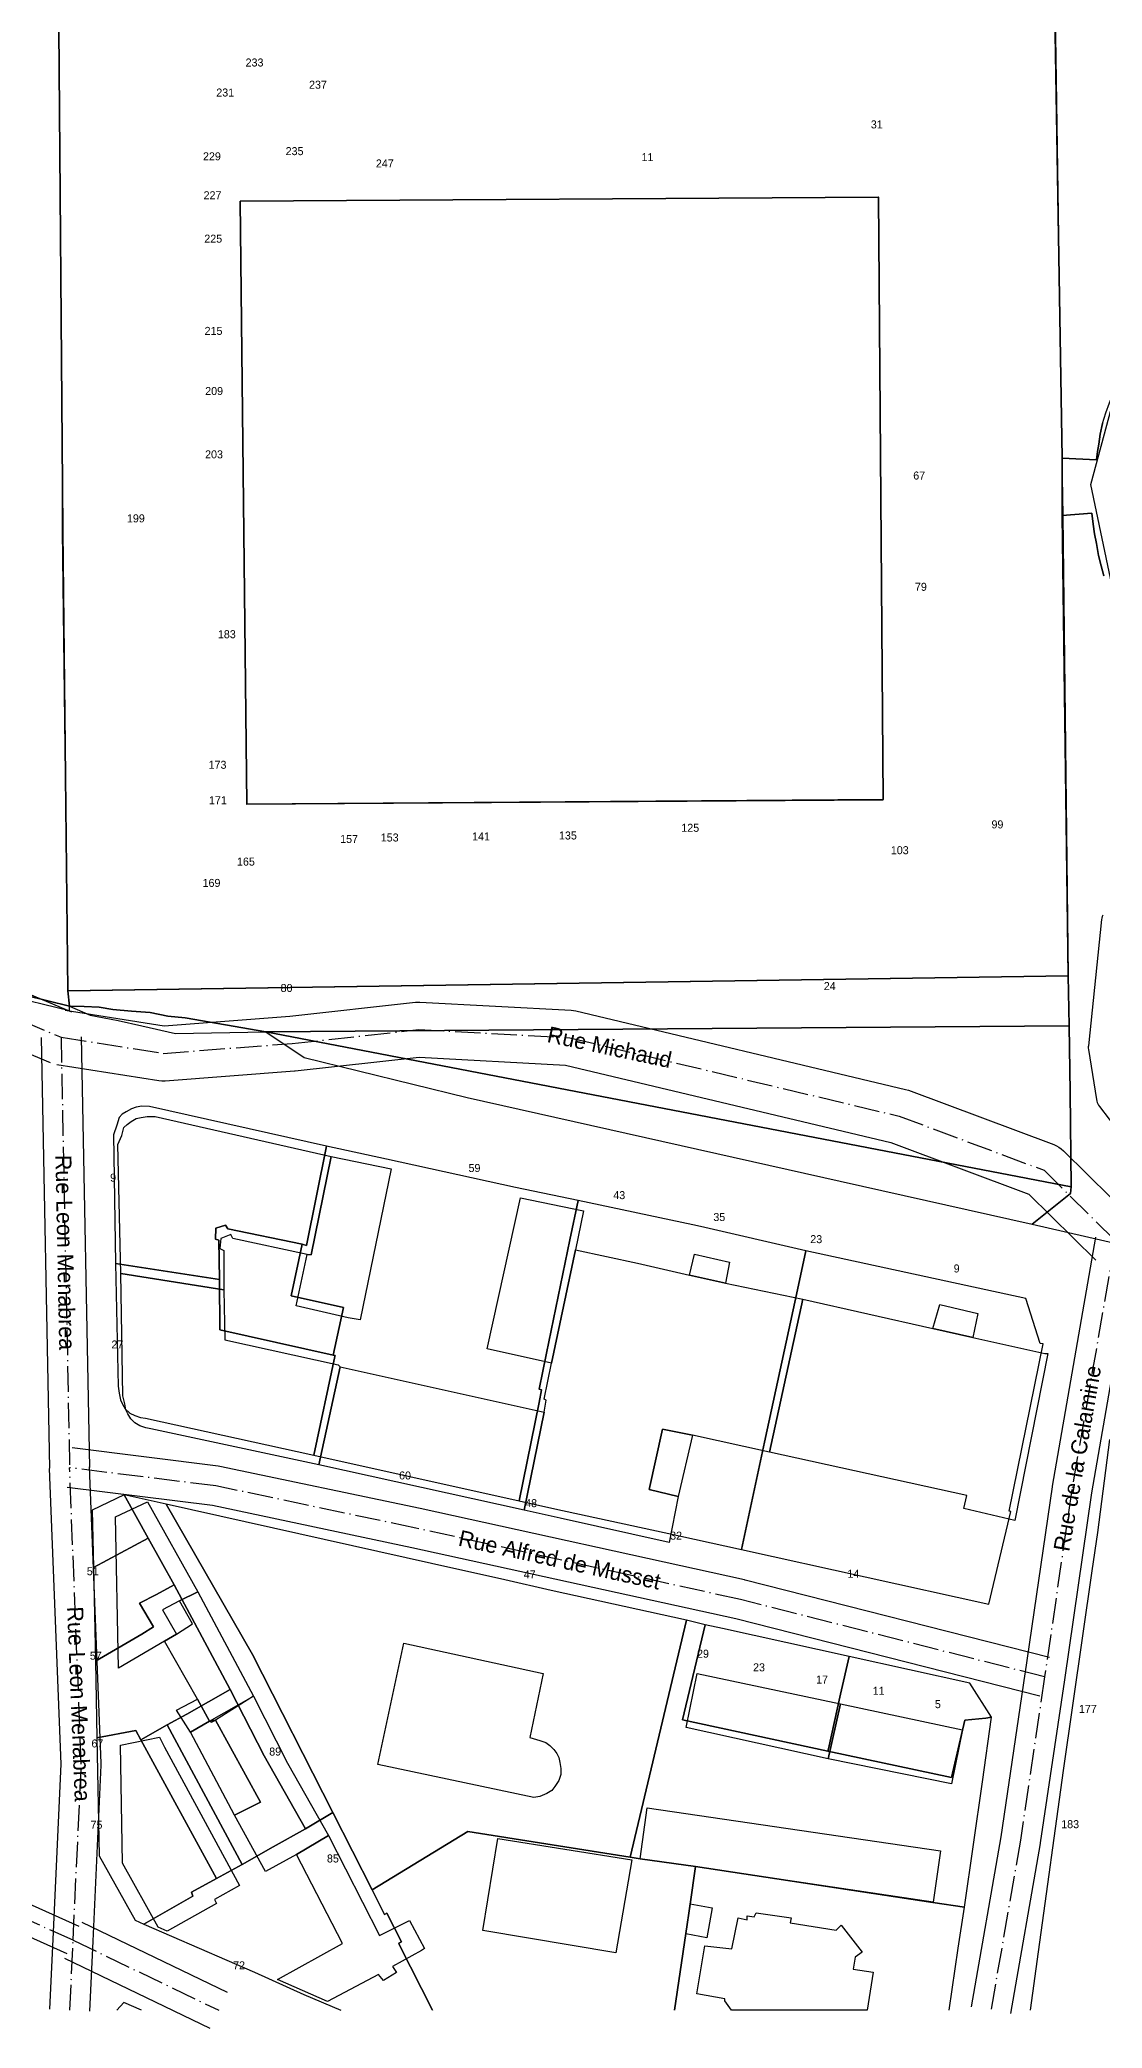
# Model space of a CAD drawing. Header units: metres. Extents: x 1927837 to 1929083, y 4266568 to 4267119.
# Drawn here: x 1928206.1 to 1928312.3, y 4266568.3 to 4266767 of the extents above; entities that cross this region are included whole.
import ezdxf
from ezdxf.enums import TextEntityAlignment as Align

# ---------------------------------------------------------------- set-up
doc = ezdxf.new("R2010")
doc.units = ezdxf.units.M
doc.linetypes.add('DASHDOT', pattern=[3.556, 2.54, -0.508, 0, -0.508])
for name, color, linetype in [('BAT_BATI', 8, 'CONTINUOUS'), ('CAD_LIMITE', 94, 'CONTINUOUS'), ('TXT_ADRESSE', 8, 'CONTINUOUS'), ('TXT_VOIE', 7, 'CONTINUOUS'), ('VOI_AXE', 1, 'DASHDOT'), ('VOI_BORDURE', 7, 'CONTINUOUS')]:
    doc.layers.add(name, color=color, linetype=linetype)

msp = doc.modelspace()

# ---------------------------------------------------------------- linework, layer by layer
at = {"layer": 'BAT_BATI'}
for points in [[(1928208.41, 4266717.96), (1928208.41, 4266722.57), (1928208.05, 4266768.2), (1928225.97, 4266768.49), (1928237.58, 4266768.58), (1928248.99, 4266768.87), (1928251.89, 4266768.76), (1928262.8, 4266768.95), (1928266.9, 4266769.15), (1928278.31, 4266769.24), (1928289.92, 4266769.43), (1928307.63, 4266769.61), (1928308.29, 4266725.17), (1928308.38, 4266719.47), (1928308.94, 4266673.44), (1928208.96, 4266671.93)], [(1928290.44, 4266691.07), (1928290, 4266751.31), (1928226.15, 4266750.87), (1928226.79, 4266690.63)], [(1928235.27, 4266655.39), (1928233.26, 4266645.58), (1928232.86, 4266645.59), (1928225.45, 4266647.19), (1928225.25, 4266647.59), (1928224.25, 4266647.19), (1928224.15, 4266646.19), (1928224.55, 4266645.99), (1928224.55, 4266642.09), (1928214.24, 4266643.7), (1928213.95, 4266656.61), (1928214.35, 4266657.51), (1928214.55, 4266658.31), (1928214.86, 4266658.61), (1928215.26, 4266658.91), (1928215.76, 4266659.21), (1928216.26, 4266659.31), (1928216.86, 4266659.41), (1928217.66, 4266659.41)], [(1928241.27, 4266654.18), (1928238.16, 4266639.07), (1928236.95, 4266639.28), (1928231.75, 4266640.48), (1928232.86, 4266645.59), (1928233.26, 4266645.58), (1928235.27, 4266655.39)], [(1928260.48, 4266649.96), (1928259.68, 4266646.06), (1928257.27, 4266634.75), (1928250.86, 4266636.16), (1928254.18, 4266651.27)], [(1928265.88, 4266644.75), (1928271.08, 4266643.55), (1928274.69, 4266642.74), (1928282.39, 4266641.13), (1928279.07, 4266625.83), (1928271.37, 4266627.53), (1928268.37, 4266628.14), (1928267.06, 4266622.13), (1928269.96, 4266621.43), (1928269.06, 4266616.83), (1928258.15, 4266619.24), (1928254.55, 4266620.04), (1928256.56, 4266629.85), (1928256.76, 4266631.05), (1928256.56, 4266631.15), (1928257.27, 4266634.75), (1928259.68, 4266646.06)], [(1928271.59, 4266645.65), (1928275.09, 4266644.84), (1928274.69, 4266642.74), (1928271.08, 4266643.55)], [(1928224.55, 4266642.09), (1928224.64, 4266637.09), (1928235.95, 4266634.57), (1928236.15, 4266634.37), (1928234.04, 4266624.57), (1928217.23, 4266628.19), (1928216.73, 4266628.29), (1928216.13, 4266628.49), (1928215.63, 4266628.79), (1928215.23, 4266629.19), (1928214.93, 4266629.69), (1928214.73, 4266630.09), (1928214.63, 4266630.69), (1928214.43, 4266631.49), (1928214.24, 4266643.7)], [(1928295.4, 4266638.22), (1928299.4, 4266637.32), (1928306.6, 4266635.71), (1928306.9, 4266635.71), (1928303.59, 4266619), (1928298.48, 4266620.2), (1928298.79, 4266621.5), (1928279.07, 4266625.83), (1928282.39, 4266641.13)], [(1928299.9, 4266639.72), (1928299.4, 4266637.32), (1928295.4, 4266638.22), (1928296.1, 4266640.62)], [(1928256.56, 4266629.85), (1928254.55, 4266620.04), (1928234.04, 4266624.57), (1928236.15, 4266634.37)], [(1928271.37, 4266627.53), (1928269.96, 4266621.43), (1928267.06, 4266622.13), (1928268.37, 4266628.14)], [(1928216.92, 4266620.88), (1928221.92, 4266611.87), (1928220.11, 4266610.97), (1928218.41, 4266610.07), (1928219.81, 4266607.67), (1928218.61, 4266606.97), (1928214, 4266604.27), (1928213.72, 4266619.38)], [(1928221.92, 4266611.87), (1928227.51, 4266601.46), (1928223.71, 4266599.06), (1928223.11, 4266598.96), (1928221.91, 4266601.16), (1928218.61, 4266606.97), (1928219.81, 4266607.67), (1928221.41, 4266608.67), (1928220.11, 4266610.97)], [(1928256.44, 4266603.73), (1928255.13, 4266597.33), (1928256.13, 4266597.03), (1928256.73, 4266596.82), (1928257.13, 4266596.52), (1928257.53, 4266596.12), (1928257.83, 4266595.72), (1928258.03, 4266595.32), (1928258.13, 4266594.82), (1928258.23, 4266594.22), (1928258.23, 4266593.62), (1928258.03, 4266593.02), (1928257.63, 4266592.42), (1928257.33, 4266592.02), (1928256.83, 4266591.72), (1928256.12, 4266591.42), (1928255.52, 4266591.32), (1928239.91, 4266594.64), (1928242.53, 4266606.75)], [(1928286.16, 4266600.7), (1928284.95, 4266595.2), (1928270.74, 4266598.31), (1928271.85, 4266603.72)], [(1928221.91, 4266601.16), (1928223.11, 4266598.96), (1928221.2, 4266597.86), (1928219.8, 4266600.06)], [(1928227.51, 4266601.46), (1928230.91, 4266594.75), (1928235, 4266587.54), (1928231.8, 4266585.64), (1928228.7, 4266583.94), (1928225.6, 4266589.55), (1928228.2, 4266590.85), (1928223.71, 4266599.06), (1928223.31, 4266598.86), (1928223.11, 4266598.96)], [(1928298.36, 4266598.09), (1928297.26, 4266592.68), (1928284.95, 4266595.2), (1928286.16, 4266600.7)], [(1928223.11, 4266598.96), (1928223.31, 4266598.86), (1928223.71, 4266599.06), (1928228.2, 4266590.85), (1928225.6, 4266589.55), (1928221.2, 4266597.86)], [(1928218.1, 4266597.36), (1928218.6, 4266596.36), (1928226.09, 4266582.54), (1928223.59, 4266581.14), (1928223.79, 4266580.74), (1928218.88, 4266577.95), (1928217.98, 4266578.35), (1928214.39, 4266584.76), (1928214.2, 4266596.56)], [(1928296.15, 4266585.98), (1928295.44, 4266580.88), (1928271.73, 4266584.4), (1928266.13, 4266585.21), (1928266.83, 4266590.31)], [(1928235, 4266587.54), (1928240.1, 4266577.53), (1928242.9, 4266578.92), (1928243.1, 4266579.02), (1928244.6, 4266576.22), (1928244.3, 4266576.02), (1928241.4, 4266574.42), (1928241.8, 4266573.82), (1928240.5, 4266573.02), (1928239.99, 4266573.62), (1928234.89, 4266570.92), (1928229.89, 4266573.13), (1928236.4, 4266576.73), (1928231.8, 4266585.64)], [(1928265.33, 4266585.11), (1928263.72, 4266575.8), (1928250.41, 4266578.02), (1928251.92, 4266587.22)], [(1928273.33, 4266580.3), (1928272.82, 4266577.29), (1928270.72, 4266577.7), (1928271.13, 4266580.7)], [(1928281.23, 4266579.29), (1928281.13, 4266578.79), (1928285.73, 4266578.08), (1928286.24, 4266578.58), (1928288.33, 4266575.88), (1928287.63, 4266575.38), (1928287.43, 4266574.18), (1928289.43, 4266573.88), (1928288.85, 4266570.06), (1928275.29, 4266570.06), (1928274.62, 4266570.99), (1928274.62, 4266571.19), (1928271.82, 4266571.69), (1928272.62, 4266576.49), (1928275.32, 4266576.19), (1928275.93, 4266579.29), (1928276.83, 4266579.09), (1928276.83, 4266579.49), (1928277.53, 4266579.39), (1928277.73, 4266579.79)]]:
    msp.add_lwpolyline(points, close=True, dxfattribs=at)
msp.add_lwpolyline([(1928313.58, 4266711.16), (1928311.19, 4266722.57), (1928314.3, 4266734.08)], dxfattribs=at)
at = {"layer": 'CAD_LIMITE'}
for points in [[(1928308.32, 4266725.21), (1928311.75, 4266725.05), (1928311.86, 4266725.88), (1928312, 4266726.62), (1928312.12, 4266727.6), (1928312.36, 4266728.68), (1928312.69, 4266729.75), (1928313.06, 4266730.73), (1928313.44, 4266731.74), (1928313.72, 4266732.37), (1928314.21, 4266733.4), (1928313.72, 4266785.74), (1928317.51, 4266803.22), (1928307.25, 4266804.77), (1928307.35, 4266796.95), (1928307.62, 4266773.39), (1928307.62, 4266773.17), (1928307.91, 4266772.77), (1928307.63, 4266772.75), (1928307.6, 4266769.61), (1928308.32, 4266725.21)], [(1928208.03, 4266768.2), (1928207.87, 4266771.79), (1928207.61, 4266781.55), (1928203.74, 4266779.92), (1928204.15, 4266678.74), (1928204.7, 4266678.46), (1928202.8, 4266673.73), (1928202.61, 4266672.03), (1928209.1, 4266670.44), (1928208.95, 4266671.95), (1928208.43, 4266717.94), (1928208.4, 4266722.54), (1928208.03, 4266768.2)], [(1928308.32, 4266725.21), (1928307.6, 4266769.61), (1928289.87, 4266769.39), (1928278.28, 4266769.23), (1928266.9, 4266769.1), (1928262.79, 4266768.97), (1928251.9, 4266768.8), (1928248.95, 4266768.83), (1928237.56, 4266768.58), (1928225.95, 4266768.43), (1928208.03, 4266768.2), (1928208.4, 4266722.54), (1928208.43, 4266717.94), (1928208.95, 4266671.95), (1928308.92, 4266673.47), (1928308.33, 4266719.47), (1928308.32, 4266725.21)], [(1928226.18, 4266750.89), (1928289.97, 4266751.31), (1928290.43, 4266691.1), (1928226.82, 4266690.61), (1928226.18, 4266750.89)], [(1928226.18, 4266750.89), (1928226.82, 4266690.61), (1928290.43, 4266691.1), (1928289.97, 4266751.31), (1928226.18, 4266750.89)], [(1928312.36, 4266728.68), (1928312.12, 4266727.6), (1928312, 4266726.62), (1928311.86, 4266725.88), (1928311.75, 4266725.05), (1928308.32, 4266725.21)], [(1928308.32, 4266725.21), (1928308.33, 4266719.47), (1928311.3, 4266719.71), (1928311.42, 4266718.6), (1928311.55, 4266717.64), (1928311.75, 4266716.69), (1928311.94, 4266715.48), (1928312.23, 4266714.45), (1928312.49, 4266713.43)], [(1928312.49, 4266713.43), (1928312.23, 4266714.45), (1928311.94, 4266715.48), (1928311.75, 4266716.69), (1928311.55, 4266717.64), (1928311.42, 4266718.6), (1928311.3, 4266719.71), (1928308.33, 4266719.47), (1928308.92, 4266673.47), (1928309.02, 4266668.46), (1928309.11, 4266661.82), (1928309.23, 4266652.37), (1928309.16, 4266651.69), (1928305.34, 4266648.64), (1928318.97, 4266645.52)], [(1928308.92, 4266673.47), (1928208.95, 4266671.95), (1928209.1, 4266670.44), (1928210.58, 4266670.39), (1928212.07, 4266670.33), (1928213.44, 4266670.08), (1928215.3, 4266669.94), (1928217.16, 4266669.8), (1928218.93, 4266669.44), (1928220.66, 4266669.26), (1928228.73, 4266667.86), (1928309.02, 4266668.46), (1928308.92, 4266673.47)], [(1928202.54, 4266671.6), (1928209.11, 4266669.99), (1928209.1, 4266670.44), (1928202.61, 4266672.03), (1928202.54, 4266671.6)], [(1928209.1, 4266670.44), (1928211.17, 4266669.53), (1928213.97, 4266669), (1928216.33, 4266668.48), (1928219.69, 4266667.69), (1928228.73, 4266667.86), (1928220.66, 4266669.26), (1928218.93, 4266669.44), (1928217.16, 4266669.8), (1928215.3, 4266669.94), (1928213.44, 4266670.08), (1928212.07, 4266670.33), (1928210.58, 4266670.39), (1928209.1, 4266670.44)], [(1928309.02, 4266668.46), (1928228.73, 4266667.86), (1928309.23, 4266652.37), (1928309.11, 4266661.82), (1928309.02, 4266668.46)], [(1928309.23, 4266652.37), (1928228.73, 4266667.86), (1928232.55, 4266665.29), (1928248.85, 4266661.29), (1928286.14, 4266652.94), (1928305.34, 4266648.64), (1928309.16, 4266651.69), (1928309.23, 4266652.37)], [(1928213.72, 4266644.71), (1928224.09, 4266643.12), (1928224.03, 4266647.04), (1928223.69, 4266647.15), (1928223.72, 4266648.23), (1928224.7, 4266648.55), (1928224.92, 4266648.16), (1928232.35, 4266646.63), (1928232.78, 4266646.52), (1928234.8, 4266656.42), (1928217.1, 4266660.39), (1928216.33, 4266660.44), (1928215.77, 4266660.34), (1928215.3, 4266660.17), (1928214.78, 4266659.88), (1928214.38, 4266659.64), (1928214.07, 4266659.29), (1928213.84, 4266658.55), (1928213.5, 4266657.57), (1928213.72, 4266644.71)], [(1928259.94, 4266651), (1928253.7, 4266652.29), (1928240.8, 4266655.15), (1928234.8, 4266656.42), (1928232.78, 4266646.52), (1928232.35, 4266646.63), (1928231.25, 4266641.46), (1928236.51, 4266640.31), (1928235.47, 4266635.54), (1928235.66, 4266635.5), (1928235.64, 4266635.4), (1928233.54, 4266625.55), (1928254.06, 4266620.99), (1928256.05, 4266630.81), (1928256.3, 4266632.07), (1928256.05, 4266632.16), (1928256.77, 4266635.74), (1928259.13, 4266647.08), (1928259.94, 4266651)], [(1928282.72, 4266645.97), (1928272.16, 4266648.39), (1928271.42, 4266648.56), (1928259.94, 4266651), (1928259.13, 4266647.08), (1928256.77, 4266635.74), (1928256.05, 4266632.16), (1928256.3, 4266632.07), (1928256.05, 4266630.81), (1928254.06, 4266620.99), (1928257.63, 4266620.19), (1928268.56, 4266617.8), (1928276.29, 4266616.11), (1928278.58, 4266626.83), (1928281.88, 4266642.09), (1928282.72, 4266645.97)], [(1928235.47, 4266635.54), (1928236.51, 4266640.31), (1928231.25, 4266641.46), (1928232.35, 4266646.63), (1928224.92, 4266648.16), (1928224.7, 4266648.55), (1928223.72, 4266648.23), (1928223.69, 4266647.15), (1928224.03, 4266647.04), (1928224.09, 4266643.12), (1928224.15, 4266638.06), (1928235.47, 4266635.54)], [(1928235.47, 4266635.54), (1928224.15, 4266638.06), (1928224.09, 4266643.12), (1928213.72, 4266644.71), (1928213.96, 4266632.45), (1928214.08, 4266631.73), (1928214.22, 4266631.09), (1928214.41, 4266630.64), (1928214.68, 4266630.19), (1928215.15, 4266629.74), (1928215.64, 4266629.51), (1928216.19, 4266629.3), (1928216.72, 4266629.23), (1928233.54, 4266625.55), (1928235.64, 4266635.4), (1928235.66, 4266635.5), (1928235.47, 4266635.54)], [(1928282.72, 4266645.97), (1928281.88, 4266642.09), (1928278.58, 4266626.83), (1928276.29, 4266616.11), (1928301, 4266610.65), (1928303.19, 4266619.9), (1928303.04, 4266619.94), (1928306.41, 4266636.66), (1928306.13, 4266636.71), (1928304.68, 4266641.2), (1928282.72, 4266645.97)], [(1928313.07, 4266627.11), (1928311.86, 4266617.8), (1928311.3, 4266613.97), (1928308.43, 4266594.03), (1928305.94, 4266575.89), (1928305.14, 4266570.06)], [(1928211.5, 4266614.32), (1928216.97, 4266617.26), (1928214.57, 4266621.58), (1928211.37, 4266620.05), (1928211.5, 4266614.32)], [(1928214.57, 4266621.58), (1928216.97, 4266617.26), (1928219.57, 4266612.57), (1928225.17, 4266602.11), (1928228.56, 4266595.49), (1928232.68, 4266588.21), (1928235.43, 4266589.82), (1928227.4, 4266605.63), (1928218.76, 4266620.64), (1928214.57, 4266621.58)], [(1928265.16, 4266585.36), (1928270.78, 4266609.05), (1928257.26, 4266612.01), (1928252.62, 4266613.07), (1928245.28, 4266614.71), (1928218.76, 4266620.64), (1928227.4, 4266605.63), (1928235.43, 4266589.82), (1928239.35, 4266582.11), (1928248.92, 4266587.92), (1928265.16, 4266585.36)], [(1928211.5, 4266614.32), (1928211.7, 4266604.97), (1928216.34, 4266607.66), (1928217.49, 4266608.37), (1928216.12, 4266610.74), (1928217.8, 4266611.63), (1928219.57, 4266612.57), (1928216.97, 4266617.26), (1928211.5, 4266614.32)], [(1928216.25, 4266597.1), (1928218.86, 4266598.58), (1928220.82, 4266599.67), (1928225.17, 4266602.11), (1928219.57, 4266612.57), (1928217.8, 4266611.63), (1928216.12, 4266610.74), (1928217.49, 4266608.37), (1928216.34, 4266607.66), (1928211.7, 4266604.97), (1928211.84, 4266597.29), (1928215.75, 4266598.02), (1928216.25, 4266597.1)], [(1928271.68, 4266584.42), (1928295.4, 4266580.84), (1928298.56, 4266580.37), (1928300.37, 4266592.9), (1928301.25, 4266599.37), (1928300.7, 4266599.26), (1928298.59, 4266599.07), (1928297.28, 4266593.31), (1928284.92, 4266595.97), (1928270.37, 4266599.1), (1928272.65, 4266608.6), (1928270.78, 4266609.05), (1928265.16, 4266585.36), (1928266.13, 4266585.21), (1928271.68, 4266584.42)], [(1928284.92, 4266595.97), (1928284.97, 4266596.19), (1928286.17, 4266601.66), (1928287.02, 4266605.42), (1928274.38, 4266608.22), (1928272.65, 4266608.6), (1928270.37, 4266599.1), (1928284.92, 4266595.97)], [(1928301.25, 4266599.37), (1928299.1, 4266602.74), (1928287.02, 4266605.42), (1928286.17, 4266601.66), (1928284.97, 4266596.19), (1928284.92, 4266595.97), (1928297.28, 4266593.31), (1928298.59, 4266599.07), (1928300.7, 4266599.26), (1928301.25, 4266599.37)], [(1928218.86, 4266598.58), (1928226.36, 4266584.63), (1928229.45, 4266586.38), (1928232.68, 4266588.21), (1928228.56, 4266595.49), (1928225.17, 4266602.11), (1928220.82, 4266599.67), (1928218.86, 4266598.58)], [(1928216.25, 4266597.1), (1928215.75, 4266598.02), (1928211.84, 4266597.29), (1928212.08, 4266585.49), (1928215.66, 4266579.05), (1928216.55, 4266578.65), (1928221.45, 4266581.47), (1928221.31, 4266581.87), (1928223.79, 4266583.24), (1928216.25, 4266597.1)], [(1928216.25, 4266597.1), (1928223.79, 4266583.24), (1928226.36, 4266584.63), (1928218.86, 4266598.58), (1928216.25, 4266597.1)], [(1928245.39, 4266570.06), (1928242.1, 4266576.56), (1928242.02, 4266576.76), (1928242.29, 4266576.91), (1928240.84, 4266579.75), (1928240.6, 4266579.63), (1928239.35, 4266582.11), (1928235.43, 4266589.82), (1928232.68, 4266588.21), (1928229.45, 4266586.38), (1928226.36, 4266584.63)], [(1928269.58, 4266570.06), (1928270.7, 4266577.74), (1928271.13, 4266580.68), (1928271.68, 4266584.42), (1928266.13, 4266585.21), (1928265.16, 4266585.36), (1928248.92, 4266587.92), (1928239.35, 4266582.11), (1928240.6, 4266579.63), (1928240.84, 4266579.75), (1928242.29, 4266576.91), (1928242.02, 4266576.76), (1928242.1, 4266576.56), (1928245.39, 4266570.06)], [(1928226.36, 4266584.63), (1928223.79, 4266583.24), (1928221.31, 4266581.87), (1928221.45, 4266581.47), (1928216.55, 4266578.65), (1928227.59, 4266573.86), (1928232.54, 4266571.62), (1928236.22, 4266570.06)], [(1928297.02, 4266570.06), (1928297.94, 4266576.25), (1928298.56, 4266580.37), (1928295.4, 4266580.84), (1928271.68, 4266584.42), (1928271.13, 4266580.68), (1928270.7, 4266577.74), (1928269.58, 4266570.06)], [(1928216.3, 4266570.06), (1928214.54, 4266570.84), (1928213.85, 4266570.06)]]:
    msp.add_lwpolyline(points, dxfattribs=at)
at = {"layer": 'VOI_AXE'}
for points in [[(1928165.24, 4266682.98), (1928184.05, 4266676.45), (1928192.95, 4266673.34), (1928200.86, 4266670.43), (1928208.26, 4266667.33)], [(1928208.26, 4266667.33), (1928218.46, 4266665.71), (1928231.38, 4266666.7), (1928243.99, 4266668.09), (1928259.1, 4266667.28), (1928292.02, 4266659.44), (1928306.52, 4266654.02), (1928313.62, 4266647.01)], [(1928208.26, 4266667.33), (1928209.12, 4266624.29)], [(1928313.62, 4266647.01), (1928309.29, 4266622.1), (1928306.57, 4266603.38)], [(1928209.47, 4266577.05), (1928210.29, 4266594.67), (1928209.12, 4266624.29)], [(1928306.57, 4266603.38), (1928276.16, 4266611.12), (1928243.74, 4266618.25), (1928223.73, 4266622.48), (1928209.12, 4266624.29)], [(1928209.47, 4266577.05), (1928151.75, 4266603.03)], [(1928306.57, 4266603.38), (1928304.16, 4266587.07), (1928301.2, 4266570.06)], [(1928209.15, 4266570.06), (1928209.47, 4266577.05)], [(1928209.47, 4266577.05), (1928224.02, 4266570.06)]]:
    msp.add_lwpolyline(points, dxfattribs=at)
at = {"layer": 'VOI_BORDURE'}
for points in [[(1928166.14, 4266685.58), (1928184.95, 4266679.05), (1928184.96, 4266679.05), (1928193.86, 4266675.94), (1928193.9, 4266675.92), (1928201.81, 4266673.01), (1928201.92, 4266672.97), (1928209.32, 4266669.86)], [(1928164.34, 4266680.38), (1928183.14, 4266673.86), (1928192.02, 4266670.76), (1928199.85, 4266667.87), (1928207.19, 4266664.79)], [(1928312.38, 4266679.53), (1928312.32, 4266679.39), (1928312.28, 4266679.24), (1928312.26, 4266679.09), (1928310.95, 4266666.48), (1928310.94, 4266666.35), (1928310.94, 4266666.22), (1928310.96, 4266666.09), (1928311.75, 4266661.09), (1928311.78, 4266660.94), (1928311.83, 4266660.8), (1928311.89, 4266660.66), (1928311.96, 4266660.53), (1928312.04, 4266660.41), (1928314.94, 4266656.61)], [(1928208.69, 4266670.04), (1928218.58, 4266668.48), (1928231.12, 4266669.44), (1928243.69, 4266670.82), (1928243.91, 4266670.84), (1928244.13, 4266670.84), (1928259.25, 4266670.02), (1928259.49, 4266670), (1928259.73, 4266669.95), (1928292.65, 4266662.11), (1928292.98, 4266662.02), (1928307.48, 4266656.6), (1928307.75, 4266656.48), (1928308, 4266656.34), (1928308.24, 4266656.17), (1928308.45, 4266655.98), (1928315.55, 4266648.97)], [(1928206.26, 4266667.29), (1928207.12, 4266624.25)], [(1928210.26, 4266667.37), (1928211.12, 4266624.33)], [(1928207.83, 4266664.61), (1928218.04, 4266663), (1928218.35, 4266662.97), (1928218.67, 4266662.97), (1928231.59, 4266663.96), (1928231.68, 4266663.97), (1928244.06, 4266665.33), (1928258.7, 4266664.54), (1928291.21, 4266656.8), (1928305.01, 4266651.65), (1928311.69, 4266645.05)], [(1928311.65, 4266647.35), (1928307.32, 4266622.44), (1928307.31, 4266622.38), (1928304.59, 4266603.67)], [(1928315.59, 4266646.67), (1928311.27, 4266621.78), (1928308.55, 4266603.09)], [(1928307.07, 4266605.32), (1928276.65, 4266613.06), (1928276.59, 4266613.07), (1928244.17, 4266620.21), (1928244.15, 4266620.21), (1928224.14, 4266624.43), (1928223.98, 4266624.46), (1928209.37, 4266626.28)], [(1928207.48, 4266577.15), (1928208.29, 4266594.67), (1928207.12, 4266624.21)], [(1928211.47, 4266576.96), (1928212.29, 4266594.57), (1928212.29, 4266594.75), (1928211.12, 4266624.37)], [(1928306.08, 4266601.44), (1928275.7, 4266609.17), (1928243.32, 4266616.3), (1928223.4, 4266620.5), (1928208.87, 4266622.31)], [(1928210.09, 4266578.42), (1928152.37, 4266604.4)], [(1928304.6, 4266603.68), (1928302.18, 4266587.39), (1928299.23, 4266570.41)], [(1928308.55, 4266603.09), (1928306.14, 4266586.78), (1928306.13, 4266586.73), (1928303.17, 4266569.72)], [(1928208.86, 4266575.69), (1928151.14, 4266601.66)], [(1928210.34, 4266578.86), (1928224.88, 4266571.87)], [(1928207.15, 4266570.16), (1928207.48, 4266577.15)], [(1928211.14, 4266569.97), (1928211.47, 4266576.96)], [(1928208.61, 4266575.25), (1928223.15, 4266568.26)]]:
    msp.add_lwpolyline(points, dxfattribs=at)

# ---------------------------------------------------------------- texts
at = {"layer": 'TXT_ADRESSE'}
for s, p in [('233', (1928226.71, 4266764.36)), ('231', (1928223.78, 4266761.36)), ('237', (1928233.05, 4266762.14)), ('31', (1928289.2, 4266758.17)), ('229', (1928222.45, 4266754.98)), ('235', (1928230.71, 4266755.5)), ('11', (1928266.28, 4266754.9)), ('247', (1928239.73, 4266754.27)), ('227', (1928222.51, 4266751.09)), ('225', (1928222.58, 4266746.75)), ('215', (1928222.61, 4266737.53)), ('209', (1928222.67, 4266731.52)), ('203', (1928222.66, 4266725.19)), ('67', (1928293.44, 4266723.07)), ('199', (1928214.85, 4266718.79)), ('79', (1928293.61, 4266711.95)), ('183', (1928223.94, 4266707.21)), ('173', (1928223.01, 4266694.16)), ('171', (1928223.05, 4266690.61)), ('125', (1928270.26, 4266687.86)), ('99', (1928301.26, 4266688.2)), ('157', (1928236.16, 4266686.74)), ('153', (1928240.22, 4266686.89)), ('141', (1928249.35, 4266687)), ('135', (1928258.03, 4266687.09)), ('103', (1928291.2, 4266685.62)), ('165', (1928225.85, 4266684.48)), ('169', (1928222.41, 4266682.35)), ('80', (1928230.21, 4266671.85)), ('24', (1928284.5, 4266672.04)), ('59', (1928248.99, 4266653.85)), ('9', (1928213.17, 4266652.89)), ('43', (1928263.46, 4266651.14)), ('35', (1928273.46, 4266648.95)), ('23', (1928283.15, 4266646.74)), ('9', (1928297.48, 4266643.81)), ('27', (1928213.3, 4266636.21)), ('60', (1928242.05, 4266623.12)), ('48', (1928254.65, 4266620.35)), ('32', (1928269.14, 4266617.1)), ('51', (1928210.84, 4266613.54)), ('47', (1928254.51, 4266613.23)), ('14', (1928286.86, 4266613.29)), ('57', (1928211.14, 4266605.1)), ('29', (1928271.83, 4266605.3)), ('23', (1928277.43, 4266603.94)), ('17', (1928283.73, 4266602.72)), ('11', (1928289.39, 4266601.59)), ('5', (1928295.6, 4266600.26)), ('177', (1928310, 4266599.78)), ('67', (1928211.3, 4266596.33)), ('89', (1928229.07, 4266595.52)), ('75', (1928211.21, 4266588.2)), ('183', (1928308.23, 4266588.26)), ('85', (1928234.84, 4266584.83)), ('72', (1928225.46, 4266574.15))]:
    msp.add_text(s, height=0.8, dxfattribs=at).set_placement(p)
at = {"layer": 'TXT_VOIE'}
for s, rotation, p in [('Rue Michaud', -12.0703, (1928263.09, 4266666.33)), ('Rue Leon Menabrea', -88.8553, (1928208.69, 4266645.81)), ('Rue de la Calamine', -279.8525, (1928309.84, 4266625.24)), ('Rue Alfred de Musset', 347.5865, (1928258.1, 4266615.09)), ('Rue Leon Menabrea', 272.2682, (1928210.05, 4266600.67))]:
    msp.add_text(s, height=1.6, rotation=rotation, dxfattribs=at).set_placement(p, align=Align.MIDDLE_CENTER)

doc.saveas('drawing.dxf')
